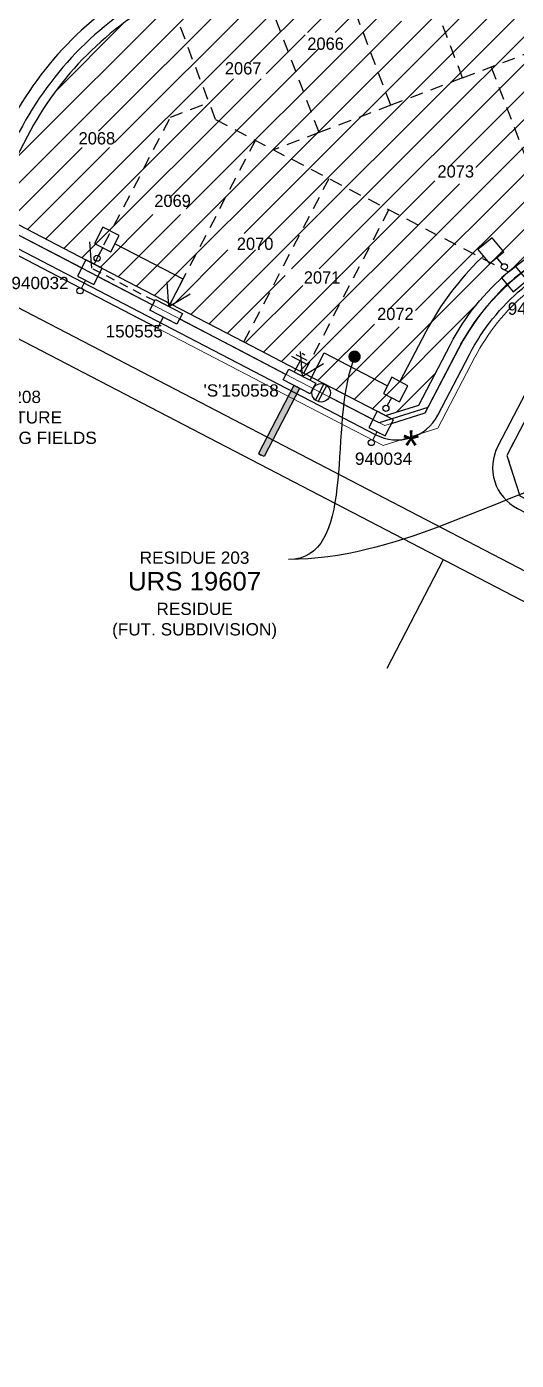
# Model space of a CAD drawing. Header units: metres. Extents: x 303798 to 304438, y 6274082 to 6274908.
# Drawn here: x 303997.7 to 304077.4, y 6274090 to 6274307.2 of the extents above; entities that cross this region are included whole.
import ezdxf
from ezdxf import colors
from ezdxf.entities.mleader import LeaderData, LeaderLine
from ezdxf.enums import TextEntityAlignment as Align
from ezdxf.math import Vec2, Vec3

# ---------------------------------------------------------------- set-up
doc = ezdxf.new("R2010")
doc.units = ezdxf.units.M
doc.header["$LTSCALE"] = 0.7
for name, pattern in [('Cable Exist OH', [1, 1, 0]), ('Dash', [5, 3, -2]), ('IE Trench LV', [6.5, 5, -1.5])]:
    doc.linetypes.add(name, pattern=pattern)
doc.layers.get('0').update_dxf_attribs({"color": 6})
for name, color, linetype in [('_User Miscellaneous1', 3, 'Continuous'), ('_User Miscellaneous11', 7, 'Continuous'), ('_User Miscellaneous4', 7, 'Continuous'), ('_User Miscellaneous7', 150, 'Continuous'), ('_User Miscellaneous8', 7, 'Continuous'), ('Cadastre Developer_SP_NEW', 4, 'Continuous'), ('Cadastre Roads_SP_NEW', 8, 'Continuous'), ('Duct_SP_NEW', 2, 'Continuous'), ('Equip_LV_NEW', 5, 'Continuous'), ('Mains_HV_NEW_V17', 2, 'Continuous'), ('Mains_LV_NEW_R6', 2, 'Continuous'), ('Mains_LV_NEW_T84', 2, 'Continuous'), ('Services_SP_NEW_UG', 2, 'Continuous'), ('SupportsUG_SP_LV_NEW', 2, 'Continuous'), ('SupportsUG_SP_LV_SL_NEW', 2, 'Continuous'), ('Trench_SP_NEW', 2, 'Continuous')]:
    doc.layers.add(name, color=color, linetype=linetype)
doc.layers.add('_User Miscellaneous5', color=7, linetype='Continuous', lineweight=35)
doc.layers.add('_User Notes', color=7, linetype='Continuous', plot=False)
doc.styles.add('ARIAL', font='arial.ttf', dxfattribs={"height": 2})
doc.styles.add('ARIAL 3.0', font='arial.ttf', dxfattribs={"height": 3})
doc.styles.add('Dot', font='dotfont.shx', dxfattribs={"height": 2})
doc.styles.add('POLE_LABEL', font='arial.ttf')
doc.styles.add('SL_LABEL', font='arial.ttf')
doc.styles.get("Standard").update_dxf_attribs({"font": 'arial.ttf'})
doc.styles.add('style1', font='iso3098b.shx')
doc.linetypes.add('Cable New UG', pattern='A,8,-1,["x",style1,S=3.5,R=0,X=0.35,Y=-1],-3.5', length=12.5)
doc.linetypes.add('Cable Z', pattern='A,8,-1,["Z",Standard,S=2.5,R=0,X=0.35,Y=-1.25],-3.5', length=12.5)
doc.linetypes.add('IE Trench HV', pattern='A,8,-2,["/",style1,S=2.5,R=0,X=0.1,Y=-1],-4.5', length=14.5)

# ---------------------------------------------------------------- blocks, each defined once
blk = doc.blocks.new('*U147')
at = {"layer": 'Services_SP_NEW_UG', "color": 2, "flags": 128}
blk.add_lwpolyline([(-14.01, -0.75), (-16.26, 2.93)], dxfattribs=at)
at = {"layer": 'Services_SP_NEW_UG', "color": 2, "linetype": 'Dash', "ltscale": 0.7, "flags": 128}
blk.add_lwpolyline([(-2.47, -0.75), (-14.01, -0.75)], dxfattribs=at)
blk = doc.blocks.new('*U49')
at = {"lineweight": -3}
blk.add_lwpolyline([(-2.48, 2.49), (2.47, 2.49), (2.47, 0.51), (-2.48, 0.51)], close=True, dxfattribs=at)
for tag, flags, p in [('STREET_CODE', 9, (1.5, 3.5)), ('OWNED_BY', 9, (1.5, 3.3)), ('OPERATED_BY', 9, (1.5, 3.1)), ('STATE', 9, (1.5, 2.7)), ('SUPPORT_TYPE', 9, (1.5, 2.5)), ('MAINTAINED_BY', 9, (1.5, 2.9)), ('USAGE', 9, (1.5, 2.3)), ('LEGEND', 9, (1.5, 2.1)), ('SUBURB', 9, (1.5, 1.7)), ('STREETNAME', 9, (1.5, 1.5)), ('Z', 1, (1.5, 0.9)), ('PARENT', 9, (1.5, 1.9)), ('LOCATION', 9, (1.5, 1.3)), ('NOTES', 9, (1.5, 1.1))]:
    blk.add_attdef(tag, text='', height=0.2, dxfattribs=dict(flags=flags)).set_placement(p, align=Align.MIDDLE_LEFT)
at = {"layer": '_User Miscellaneous4', "style": 'ARIAL', "flags": 8}
blk.add_attdef('ASSET_NUM', text='', height=2, dxfattribs=at).set_placement((2, 5.5), align=Align.MIDDLE_LEFT)
blk = doc.blocks.new('A$C1B2C29DD')
at = {"layer": 'Services_SP_NEW_UG', "color": 2, "flags": 128}
for points in [[(0, 0), (-2.1, 3.44)], [(0, 0), (2.1, 3.44)]]:
    blk.add_lwpolyline(points, dxfattribs=at)
blk = doc.blocks.new('*U184')
at = {"layer": '_User Miscellaneous7', "lineweight": -3}
blk.add_lwpolyline([(0.47, -3.03), (0.47, -1.58)], dxfattribs=at)
blk.add_lwpolyline([(-1.02, -6), (1.95, -6), (1.95, -3.03), (-1.02, -3.03)], close=True, dxfattribs=at)
blk.add_circle((0.47, -1.08), 0.5, dxfattribs=at)
at = {"layer": '_User Miscellaneous8', "color": 2, "lineweight": -3}
blk.add_lwpolyline([(-1.49, 0), (1.49, 0), (1.49, 2.97), (-1.49, 2.97)], close=True, dxfattribs=at)
at = {"style": 'POLE_LABEL', "flags": 9}
blk.add_attdef('STRUCTURE_PLANT_NUMBER', text='', height=0.2, dxfattribs=at).set_placement((1.64, 1.73), align=Align.MIDDLE_LEFT)
for tag, flags, p in [('STREET_CODE', 9, (1.64, 1.49)), ('OWNED_BY', 9, (1.64, 1.09)), ('OPERATED_BY', 9, (1.64, 0.89)), ('STATE', 9, (1.64, 0.49)), ('COLUMN_TYPE', 9, (1.64, 1.29)), ('MAINTAINED_BY', 9, (1.64, 0.69)), ('USAGE', 9, (1.64, 0.29)), ('LEGEND', 9, (1.64, 0.09)), ('SUBURB', 9, (1.64, -0.31)), ('STREETNAME', 9, (1.64, -0.51)), ('Z', 1, (1.64, -1.31)), ('PARENT', 9, (1.64, -0.11)), ('LOCATION', 9, (1.64, -0.71)), ('NOTES', 9, (1.64, -0.91)), ('LABEL_ALIGNMENT', 9, (1.64, -1.11))]:
    blk.add_attdef(tag, text='', height=0.2, dxfattribs=dict(flags=flags)).set_placement(p, align=Align.MIDDLE_LEFT)
at = {"layer": '_User Miscellaneous5', "style": 'ARIAL', "flags": 8}
blk.add_attdef('ASSET_NUM', text='', height=2, dxfattribs=at).set_placement((2, 3.49), align=Align.MIDDLE_LEFT)
blk = doc.blocks.new('*U51')
at = {"layer": '_User Miscellaneous8', "color": 2}
blk.add_line((0, 0), (0, 1.45), dxfattribs=at)
blk.add_circle((0, 1.95), 0.5, dxfattribs=at)
for tag, p, flags in [('Z', (0, 0), 1), ('OPERATED_BY', (0, -9.61), 9)]:
    blk.add_attdef(tag, p, '', height=0.2, dxfattribs=dict(flags=flags))
at = {"style": 'SL_LABEL', "flags": 9}
blk.add_attdef('STREET_CODE', text='', height=0.2, dxfattribs=at).set_placement((0, -0.2), align=Align.MIDDLE_LEFT)
at = {"flags": 9}
for tag, p in [('CONSTRUCTED_VOLTAGE', (0, -0.4)), ('CONTROL_TYPE', (0, -0.6)), ('OPERATING_VOLTAGE', (0, -1.4)), ('ORIENTATION', (0, -1.6)), ('OWNED_BY', (0, -1.8)), ('STATE', (0, -2)), ('LANTERN_PURPOSE', (0, -0.8)), ('LANTERN_TYPE', (0, -1)), ('NO_PHASES', (0, -1.2)), ('USAGE', (0, -2.2)), ('CEXIST', (0, -2.4)), ('CNEW', (0, -2.6)), ('CNUMBER', (0, -2.8)), ('CREMOVE', (0, -3)), ('CREPLACE', (0, -3.2)), ('LKINGHEIGHT', (0, -3.4)), ('LBRACKET', (0, -3.6)), ('LBRACKETVOCAB', (0, -3.8)), ('LCATEGORY', (0, -4)), ('LCHARGE1', (0, -4.2)), ('LCHARGE1PERCENT', (0, -4.4)), ('LCHARGE2', (0, -4.6)), ('LCHARGE2PERCENT', (0, -4.8)), ('LCHARGE3', (0, -5)), ('LCHARGE3PERCENT', (0, -5.2)), ('LEXIST', (0, -5.4)), ('LLAMP', (0, -5.6)), ('LLAMPVOCAB', (0, -5.8)), ('LMAST', (0, -6)), ('LMASTVOCAB', (0, -6.2)), ('LNEW', (0, -6.4)), ('LANTNUMBER', (0, -6.6)), ('SUBURB', (0, -8.6)), ('LOUTREACH', (0, -7)), ('LOUTREACHVOCAB', (0, -7.2)), ('LRATECODE', (0, -7.4)), ('LREMOVE', (0, -7.6)), ('LREPLACE', (0, -7.8)), ('LTYPE', (0, -8)), ('LTYPEVOCAB', (0, -8.2)), ('LEGEND', (0, -8.4)), ('STREETNAME', (0, -8.8)), ('LOCATION', (0, -9)), ('NOTES', (0, -9.2)), ('MAINTAINED_BY', (0, -9.86))]:
    blk.add_attdef(tag, text='', height=0.2, dxfattribs=at).set_placement(p, align=Align.MIDDLE_LEFT)
at = {"layer": '_User Notes', "style": 'SL_LABEL', "flags": 8}
blk.add_attdef('ASSET_NUM', text='', height=2.5, dxfattribs=at).set_placement((2, 2), align=Align.MIDDLE_LEFT)
at = {"layer": '_User Notes', "flags": 8}
blk.add_attdef('LNUMBER', text='', height=2.5, dxfattribs=at).set_placement((1.2, -2.8), align=Align.MIDDLE_LEFT)
blk = doc.blocks.new('*U50')
at = {"layer": '_User Miscellaneous7', "lineweight": -3}
blk.add_lwpolyline([(0, -3.03), (0, -1.58)], dxfattribs=at)
blk.add_lwpolyline([(-1.49, -6), (1.49, -6), (1.49, -3.03), (-1.49, -3.03)], close=True, dxfattribs=at)
blk.add_circle((0, -1.08), 0.5, dxfattribs=at)
at = {"layer": '_User Miscellaneous8', "color": 2, "lineweight": -3}
blk.add_lwpolyline([(-1.49, 0), (1.49, 0), (1.49, 2.97), (-1.49, 2.97)], close=True, dxfattribs=at)
at = {"style": 'POLE_LABEL', "flags": 9}
blk.add_attdef('STRUCTURE_PLANT_NUMBER', text='', height=0.2, dxfattribs=at).set_placement((1.64, 1.73), align=Align.MIDDLE_LEFT)
for tag, flags, p in [('STREET_CODE', 9, (1.64, 1.49)), ('OWNED_BY', 9, (1.64, 1.09)), ('OPERATED_BY', 9, (1.64, 0.89)), ('STATE', 9, (1.64, 0.49)), ('COLUMN_TYPE', 9, (1.64, 1.29)), ('MAINTAINED_BY', 9, (1.64, 0.69)), ('USAGE', 9, (1.64, 0.29)), ('LEGEND', 9, (1.64, 0.09)), ('SUBURB', 9, (1.64, -0.31)), ('STREETNAME', 9, (1.64, -0.51)), ('Z', 1, (1.64, -1.31)), ('PARENT', 9, (1.64, -0.11)), ('LOCATION', 9, (1.64, -0.71)), ('NOTES', 9, (1.64, -0.91)), ('LABEL_ALIGNMENT', 9, (1.64, -1.11))]:
    blk.add_attdef(tag, text='', height=0.2, dxfattribs=dict(flags=flags)).set_placement(p, align=Align.MIDDLE_LEFT)
at = {"layer": '_User Miscellaneous5', "style": 'ARIAL', "flags": 8}
blk.add_attdef('ASSET_NUM', text='', height=2, dxfattribs=at).set_placement((2, 3.49), align=Align.MIDDLE_LEFT)
blk = doc.blocks.new('_Dot')
at = {"color": 0, "linetype": 'ByBlock', "lineweight": -2}
blk.add_line((-0.5, 0), (-1, 0), dxfattribs=at)
at = {"color": 0, "linetype": 'ByBlock', "const_width": 0.5}
blk.add_lwpolyline([(-0.25, 0, 1), (0.25, 0, 1)], format="xyb", close=True, dxfattribs=at)
blk = doc.blocks.new('*U100')
blk.add_wipeout([(-1.06, -0.44), (-1.18, -0.58), (-1.29, -0.74), (-1.37, -0.91), (-1.43, -1.08), (-1.48, -1.27), (-1.49, -1.45), (-1.49, -1.64), (-1.46, -1.83), (-1.41, -2.01), (-1.33, -2.18), (-1.24, -2.34), (-1.12, -2.49), (-0.99, -2.62), (-0.84, -2.74), (-0.68, -2.83), (-0.51, -2.91), (-0.33, -2.96), (-0.14, -2.99), (0.05, -2.99), (0.23, -2.98), (0.42, -2.93), (0.59, -2.87), (0.76, -2.79), (0.92, -2.68), (1.06, -2.56), (1.18, -2.42), (1.29, -2.26), (1.37, -2.09), (1.43, -1.92), (1.48, -1.73), (1.49, -1.55), (1.49, -1.36), (1.46, -1.17), (1.41, -0.99), (1.33, -0.82), (1.24, -0.66), (1.12, -0.51), (0.99, -0.38), (0.84, -0.26), (0.68, -0.17), (0.51, -0.09), (0.33, -0.04), (0.14, -0.01), (-0.05, -0.01), (-0.23, -0.02), (-0.42, -0.07), (-0.59, -0.13), (-0.76, -0.21), (-0.92, -0.32)])
for p, q in [((-1.48, -1.25), (1.48, -1.25)), ((-1.48, -1.75), (1.48, -1.75))]:
    blk.add_line(p, q)
blk.add_circle((0, -1.5), 1.5)
for tag, flags, p in [('ACTUAL_STATUS', 9, (1.5, 0)), ('CONSTRUCTED_VOLTAGE', 9, (1.5, -0.2)), ('OPERATING_VOLTAGE', 9, (1.5, -0.6)), ('ORIENTATION', 9, (1.5, -0.8)), ('STATE', 9, (1.5, -1)), ('SWITCH_TYPE', 9, (1.5, -1.2)), ('OWNED_BY', 9, (1.5, -1.8)), ('OPERATED_BY', 9, (1.5, -2)), ('NO_PHASES', 9, (1.5, -0.4)), ('USAGE', 9, (1.5, -1.4)), ('NOTES', 9, (1.5, -1.6)), ('MAINTAINED_BY', 9, (1.5, -2.2)), ('TYPE', 9, (1.5, -2.6)), ('Z', 1, (1.5, -2.8)), ('NUMBER_OF_PHASES', 9, (1.5, -2.4))]:
    blk.add_attdef(tag, text='', height=0.2, dxfattribs=dict(flags=flags)).set_placement(p, align=Align.MIDDLE_LEFT)
blk = doc.blocks.new('Earth')
for p, q in [((0, -2.04), (0, 0)), ((-1.5, -2.04), (1.5, -2.04)), ((-1, -2.64), (1, -2.64)), ((-0.25, -3.24), (0.25, -3.24))]:
    blk.add_line(p, q)

msp = doc.modelspace()

# ---------------------------------------------------------------- hatches: boundary and pattern name
at = {"layer": '_User Miscellaneous11'}
h = msp.add_hatch(dxfattribs=at)
h.set_pattern_fill('ANSI31', color=3)
h.set_pattern_definition([(45, (-0.0158, -0.2443), (-2.2450640303, 2.2450640303), [])])
edge = h.paths.add_edge_path()
edge.add_line((304102.63, 6274368.47), (304084.86, 6274415.2))
edge.add_line((304084.86, 6274415.2), (304078.41, 6274418.1))
edge.add_line((304078.41, 6274418.1), (303998.81, 6274387.83))
edge.add_arc((304045.72, 6274264.45), 132, 110.8167, 152.5)
edge.add_line((303928.63, 6274325.4), (303924.71, 6274317.87))
edge.add_line((303924.71, 6274317.87), (303926.84, 6274311.13))
edge.add_line((303926.84, 6274311.13), (303971.19, 6274288.04))
edge.add_line((303971.19, 6274288.04), (303977.93, 6274290.17))
edge.add_line((303977.93, 6274290.17), (303981.85, 6274297.7))
edge.add_arc((304045.72, 6274264.45), 72, 110.8167, 152.5, ccw=False)
edge.add_line((304020.13, 6274331.75), (304099.74, 6274362.02))
edge.add_line((304099.74, 6274362.02), (304102.63, 6274368.47))
h.paths.add_polyline_path([(304073.68, 6274369.05), (304080.34, 6274369.05), (304080.34, 6274371.75), (304073.68, 6274371.75)], flags=24)
h.paths.add_polyline_path([(304087.24, 6274374.21), (304093.94, 6274374.21), (304093.94, 6274376.91), (304087.24, 6274376.91)], flags=24)
h.paths.add_polyline_path([(304063.58, 6274395.63), (304070.28, 6274395.63), (304070.28, 6274398.33), (304063.58, 6274398.33)], flags=24)
h.paths.add_polyline_path([(304077.14, 6274400.79), (304083.81, 6274400.79), (304083.81, 6274403.46), (304077.14, 6274403.46)], flags=24)
h.paths.add_polyline_path([(304037.33, 6274355.23), (304044.01, 6274355.23), (304044.01, 6274357.93), (304037.33, 6274357.93)], flags=24)
h.paths.add_polyline_path([(304050.31, 6274360.17), (304056.99, 6274360.17), (304056.99, 6274362.87), (304050.31, 6274362.87)], flags=24)
h.paths.add_polyline_path([(304062, 6274364.61), (304068.7, 6274364.61), (304068.7, 6274367.31), (304062, 6274367.31)], flags=24)
h.paths.add_polyline_path([(304040.22, 6274386.75), (304046.91, 6274386.75), (304046.91, 6274389.42), (304040.22, 6274389.42)], flags=24)
h.paths.add_polyline_path([(304051.9, 6274391.19), (304058.55, 6274391.19), (304058.55, 6274393.86), (304051.9, 6274393.86)], flags=24)
h.paths.add_polyline_path([(304013.2, 6274376.47), (304019.26, 6274376.47), (304019.26, 6274379.17), (304013.2, 6274379.17)], flags=24)
h.paths.add_polyline_path([(304027.23, 6274381.81), (304033.88, 6274381.81), (304033.88, 6274384.48), (304027.23, 6274384.48)], flags=24)
h.paths.add_polyline_path([(304010.39, 6274343.77), (304017.01, 6274343.77), (304017.01, 6274346.47), (304010.39, 6274346.47)], flags=24)
h.paths.add_polyline_path([(304023.3, 6274349.9), (304030, 6274349.9), (304030, 6274352.6), (304023.3, 6274352.6)], flags=24)
h.paths.add_polyline_path([(304000.4, 6274371.08), (304007.05, 6274371.08), (304007.05, 6274373.75), (304000.4, 6274373.75)], flags=24)
h.paths.add_polyline_path([(303987.61, 6274365.46), (303994.18, 6274365.46), (303994.18, 6274368.13), (303987.61, 6274368.13)], flags=24)
h.paths.add_polyline_path([(303995.79, 6274337.12), (304002.49, 6274337.12), (304002.49, 6274339.82), (303995.79, 6274339.82)], flags=24)
h.paths.add_polyline_path([(303975.7, 6274358.29), (303982.36, 6274358.29), (303982.36, 6274360.99), (303975.7, 6274360.99)], flags=24)
h.paths.add_polyline_path([(303963.12, 6274348.71), (303969.76, 6274348.71), (303969.76, 6274351.41), (303963.12, 6274351.41)], flags=24)
h.paths.add_polyline_path([(303982.36, 6274327.18), (303988.46, 6274327.18), (303988.46, 6274329.88), (303982.36, 6274329.88)], flags=24)
h.paths.add_polyline_path([(303951.55, 6274338.66), (303958.18, 6274338.66), (303958.18, 6274341.33), (303951.55, 6274341.33)], flags=24)
h.paths.add_polyline_path([(303971.51, 6274314.3), (303978.21, 6274314.3), (303978.21, 6274317), (303971.51, 6274317)], flags=24)
h.paths.add_polyline_path([(303943.06, 6274326.66), (303949.72, 6274326.66), (303949.72, 6274329.36), (303943.06, 6274329.36)], flags=24)
h.paths.add_polyline_path([(303936.12, 6274312.76), (303942.73, 6274312.76), (303942.73, 6274315.43), (303936.12, 6274315.43)], flags=24)
h.paths.add_polyline_path([(303962.37, 6274299.65), (303969.02, 6274299.65), (303969.02, 6274302.32), (303962.37, 6274302.32)], flags=24)
h = msp.add_hatch(dxfattribs=at)
h.set_pattern_fill('ANSI31', color=3)
h.paths.add_polyline_path([(304149.54, 6274344.02), (304156.24, 6274344.02), (304156.24, 6274346.72), (304149.54, 6274346.72)], flags=16)
h.paths.add_polyline_path([(304135.45, 6274338.56), (304141.55, 6274338.56), (304141.55, 6274341.26), (304135.45, 6274341.26)], flags=16)
h.paths.add_polyline_path([(304121.97, 6274333.36), (304128.67, 6274333.36), (304128.67, 6274336.06), (304121.97, 6274336.06)], flags=16)
h.paths.add_polyline_path([(304106.78, 6274328.03), (304113.4, 6274328.03), (304113.4, 6274330.73), (304106.78, 6274330.73)], flags=16)
h.paths.add_polyline_path([(304093.46, 6274322.7), (304100.16, 6274322.7), (304100.16, 6274325.4), (304093.46, 6274325.4)], flags=16)
h.paths.add_polyline_path([(304079.44, 6274317.37), (304086.12, 6274317.37), (304086.12, 6274320.07), (304079.44, 6274320.07)], flags=16)
h.paths.add_polyline_path([(304066.96, 6274312.13), (304073.64, 6274312.13), (304073.64, 6274314.83), (304066.96, 6274314.83)], flags=16)
h.paths.add_polyline_path([(304054.76, 6274308.11), (304061.46, 6274308.11), (304061.46, 6274310.81), (304054.76, 6274310.81)], flags=16)
h.paths.add_polyline_path([(304043.03, 6274303.59), (304049.69, 6274303.59), (304049.69, 6274306.29), (304043.03, 6274306.29)], flags=16)
h.paths.add_polyline_path([(304029.98, 6274298.74), (304036.68, 6274298.74), (304036.68, 6274301.44), (304029.98, 6274301.44)], flags=16)
h.paths.add_polyline_path([(304005.34, 6274287.53), (304012.03, 6274287.53), (304012.03, 6274290.2), (304005.34, 6274290.2)], flags=16)
h.paths.add_polyline_path([(304017.59, 6274276.63), (304023.69, 6274276.63), (304023.69, 6274279.33), (304017.59, 6274279.33)], flags=16)
h.paths.add_polyline_path([(304028.68, 6274270.86), (304035.37, 6274270.86), (304035.37, 6274273.53), (304028.68, 6274273.53)], flags=16)
h.paths.add_polyline_path([(304039.77, 6274265.09), (304046.38, 6274265.09), (304046.38, 6274267.76), (304039.77, 6274267.76)], flags=16)
h.paths.add_polyline_path([(304054.3, 6274258.34), (304061, 6274258.34), (304061, 6274261.04), (304054.3, 6274261.04)], flags=16)
h.paths.add_polyline_path([(304064.14, 6274281.6), (304070.82, 6274281.6), (304070.82, 6274284.3), (304064.14, 6274284.3)], flags=16)
h.paths.add_polyline_path([(304082.49, 6274288.14), (304089.16, 6274288.14), (304089.16, 6274290.81), (304082.49, 6274290.81)], flags=16)
h.paths.add_polyline_path([(304095.66, 6274292.9), (304102.36, 6274292.9), (304102.36, 6274295.6), (304095.66, 6274295.6)], flags=16)
h.paths.add_polyline_path([(304106.65, 6274296.55), (304113.3, 6274296.55), (304113.3, 6274299.22), (304106.65, 6274299.22)], flags=16)
h.paths.add_polyline_path([(304117.06, 6274301.06), (304123.75, 6274301.06), (304123.75, 6274303.73), (304117.06, 6274303.73)], flags=16)
h.paths.add_polyline_path([(304129.99, 6274306.6), (304136.69, 6274306.6), (304136.69, 6274309.3), (304129.99, 6274309.3)], flags=16)
h.paths.add_polyline_path([(304145.58, 6274312.44), (304151.68, 6274312.44), (304151.68, 6274315.14), (304145.58, 6274315.14)], flags=16)
h.paths.add_polyline_path([(304159.6, 6274317.77), (304166.3, 6274317.77), (304166.3, 6274320.47), (304159.6, 6274320.47)], flags=16)
h.paths.add_polyline_path([(304173.62, 6274323.11), (304180.24, 6274323.11), (304180.24, 6274325.81), (304173.62, 6274325.81)], flags=16)
h.paths.add_polyline_path([(304187.64, 6274328.44), (304194.34, 6274328.44), (304194.34, 6274331.14), (304187.64, 6274331.14)], flags=16)
h.paths.add_polyline_path([(304201.66, 6274333.77), (304208.34, 6274333.77), (304208.34, 6274336.47), (304201.66, 6274336.47)], flags=16)
h.paths.add_polyline_path([(304222.17, 6274346.58), (304228.85, 6274346.58), (304228.85, 6274349.28), (304222.17, 6274349.28)], flags=16)
h.paths.add_polyline_path([(304231.19, 6274332.34), (304237.89, 6274332.34), (304237.89, 6274335.04), (304231.19, 6274335.04)], flags=16)
h.paths.add_polyline_path([(304236.52, 6274318.32), (304243.18, 6274318.32), (304243.18, 6274321.02), (304236.52, 6274321.02)], flags=16)
h.paths.add_polyline_path([(304241.85, 6274304.3), (304248.55, 6274304.3), (304248.55, 6274307), (304241.85, 6274307)], flags=16)
h.paths.add_polyline_path([(304248.07, 6274287.31), (304254.76, 6274287.31), (304254.76, 6274289.98), (304248.07, 6274289.98)], flags=16)
h.paths.add_polyline_path([(304237.5, 6274272.86), (304243.6, 6274272.86), (304243.6, 6274275.56), (304237.5, 6274275.56)], flags=16)
h.paths.add_polyline_path([(304230.39, 6274259.39), (304237.08, 6274259.39), (304237.08, 6274262.06), (304230.39, 6274262.06)], flags=16)
h.paths.add_polyline_path([(304223.66, 6274246.46), (304230.27, 6274246.46), (304230.27, 6274249.13), (304223.66, 6274249.13)], flags=16)
h.paths.add_polyline_path([(304216.72, 6274233.15), (304223.42, 6274233.15), (304223.42, 6274235.85), (304216.72, 6274235.85)], flags=16)
h.paths.add_polyline_path([(304209.79, 6274219.85), (304216.47, 6274219.85), (304216.47, 6274222.55), (304209.79, 6274222.55)], flags=16)
h.paths.add_polyline_path([(304202.87, 6274206.55), (304209.54, 6274206.55), (304209.54, 6274209.22), (304202.87, 6274209.22)], flags=16)
h.paths.add_polyline_path([(304195.93, 6274193.24), (304202.63, 6274193.24), (304202.63, 6274195.94), (304195.93, 6274195.94)], flags=16)
h.paths.add_polyline_path([(304189.01, 6274179.94), (304195.66, 6274179.94), (304195.66, 6274182.61), (304189.01, 6274182.61)], flags=16)
h.paths.add_polyline_path([(304173.54, 6274161.63), (304180.23, 6274161.63), (304180.23, 6274164.3), (304173.54, 6274164.3)], flags=16)
h.paths.add_polyline_path([(304186.48, 6274154.89), (304192.56, 6274154.89), (304192.56, 6274157.59), (304186.48, 6274157.59)], flags=16)
h.paths.add_polyline_path([(304197.6, 6274149.47), (304204.25, 6274149.47), (304204.25, 6274152.14), (304197.6, 6274152.14)], flags=16)
h.paths.add_polyline_path([(304211.19, 6274143.36), (304217.76, 6274143.36), (304217.76, 6274146.03), (304211.19, 6274146.03)], flags=16)
edge = h.paths.add_edge_path()
edge.add_line((304251.95, 6274400.63), (304153.8, 6274363.32))
edge.add_line((304153.8, 6274363.32), (304026.52, 6274314.93))
edge.add_arc((304045.72, 6274264.45), 54, 110.8167, 152.5)
edge.add_line((303997.82, 6274289.38), (303993.9, 6274281.86))
edge.add_line((303993.9, 6274281.86), (303996.02, 6274275.11))
edge.add_line((303996.02, 6274275.11), (304056.14, 6274243.87))
edge.add_line((304056.14, 6274243.87), (304061.53, 6274245.57))
edge.add_line((304061.53, 6274245.57), (304066.65, 6274255.43))
edge.add_arc((304101.25, 6274237.42), 39, 110.8167, 152.5, ccw=False)
edge.add_line((304087.39, 6274273.87), (304221.86, 6274325))
edge.add_line((304221.86, 6274325), (304234.05, 6274292.95))
edge.add_line((304234.05, 6274292.95), (304164.23, 6274158.91))
edge.add_line((304164.23, 6274158.91), (304165.69, 6274153.12))
edge.add_line((304165.69, 6274153.12), (304210.7, 6274129.06))
edge.add_line((304210.7, 6274129.06), (304217.45, 6274131.19))
edge.add_line((304217.45, 6274131.19), (304228.99, 6274153.36))
edge.add_line((304228.99, 6274153.36), (304202.39, 6274167.22))
edge.add_line((304202.39, 6274167.22), (304266.87, 6274291.03))
edge.add_line((304266.87, 6274291.03), (304239.24, 6274363.7))
edge.add_line((304239.24, 6274363.7), (304267.28, 6274374.37))
edge.add_line((304267.28, 6274374.37), (304258.4, 6274397.73))
edge.add_line((304258.4, 6274397.73), (304251.95, 6274400.63))
h.paths.add_polyline_path([(304164.6, 6274349.36), (304170.7, 6274349.36), (304170.7, 6274352.06), (304164.6, 6274352.06)], flags=16)
h.paths.add_polyline_path([(304178.98, 6274354.24), (304184.48, 6274354.24), (304184.48, 6274356.94), (304178.98, 6274356.94)], flags=16)
h.paths.add_polyline_path([(304204.72, 6274364.07), (304210.74, 6274364.07), (304210.74, 6274366.77), (304204.72, 6274366.77)], flags=16)
h.paths.add_polyline_path([(304214.65, 6274367.84), (304220.75, 6274367.84), (304220.75, 6274370.54), (304214.65, 6274370.54)], flags=16)
h.paths.add_polyline_path([(304193.17, 6274359.76), (304199.27, 6274359.76), (304199.27, 6274362.46), (304193.17, 6274362.46)], flags=16)
h.paths.add_polyline_path([(304250.83, 6274381.62), (304256.93, 6274381.62), (304256.93, 6274384.32), (304250.83, 6274384.32)], flags=16)
h.paths.add_polyline_path([(304237.42, 6274376.17), (304243.5, 6274376.17), (304243.5, 6274378.87), (304237.42, 6274378.87)], flags=16)
h.paths.add_polyline_path([(304226.1, 6274371.75), (304232.18, 6274371.75), (304232.18, 6274374.45), (304226.1, 6274374.45)], flags=16)
h.paths.add_polyline_path([(304111.71, 6274318.46), (304139.56, 6274318.46), (304139.56, 6274329.31), (304111.71, 6274329.31)], flags=24)
h = msp.add_hatch(color=256, dxfattribs=at)
h.dxf.hatch_style = 1
h.paths.add_polyline_path([(304042.12, 6274248.31), (304041.2, 6274248.79), (304035.42, 6274237.69), (304036.35, 6274237.21)])

# ---------------------------------------------------------------- linework, layer by layer
at = {"layer": 'Cadastre Developer_SP_NEW', "color": 8, "linetype": 'Dash'}
for p, q in [((304068.67, 6274298.88), (304058.01, 6274326.92)), ((304056.99, 6274294.44), (304046.32, 6274322.48)), ((304045.31, 6274289.99), (304034.64, 6274318.03)), ((304028.46, 6274292.08), (304020.75, 6274312.35)), ((304084.07, 6274272.46), (304073.35, 6274300.66)), ((304021.13, 6274292.51), (304027.4, 6274294.89)), ((304008.68, 6274268.56), (304021.13, 6274292.51)), ((304028.46, 6274292.08), (304076.14, 6274267.28)), ((304021.1, 6274262.1), (304034.94, 6274288.71)), ((304033.07, 6274255.87), (304046.92, 6274282.48)), ((304042.83, 6274250.79), (304056.68, 6274277.4))]:
    msp.add_line(p, q, dxfattribs=at)
at = {"layer": 'Cadastre Developer_SP_NEW'}
msp.add_lwpolyline([(304250.14, 6274090.02), (304250.14, 6274090.02), (304164.8, 6274134.45, -0.130913), (304133.45, 6274163.1), (304120.62, 6274183.12, 0.130987), (304098.75, 6274203.1), (303813.66, 6274351.43), (303833.99, 6274382.55, -0.158481), (303938.41, 6274466.63), (304215.63, 6274572.09), (304291.87, 6274601.1, 0.03126), (304302.07, 6274605.74, 0.003846), (304303.29, 6274606.39, 0.213777), (304318.06, 6274626.03, -0.318953), (304336.75, 6274642.74, 0.209376), (304361.09, 6274656.83, 0.147736), (304370.73, 6274684.09), (304375.5, 6274786.66)], format="xyb", dxfattribs=at)
at = {"layer": 'Cadastre Developer_SP_NEW', "color": 8, "linetype": 'Continuous'}
for points in [[(304179.98, 6274373.33), (304150.72, 6274362.2), (304139.04, 6274357.75), (304123.43, 6274351.81), (304109.41, 6274346.48), (304097.73, 6274342.04), (304083.71, 6274336.7), (304072.03, 6274332.26), (304058.01, 6274326.92), (304046.32, 6274322.48), (304034.64, 6274318.03), (304026.54, 6274314.95, 0.029396), (304020.75, 6274312.35, 0.153683), (303997.84, 6274289.41), (303993.46, 6274280.99)], [(303995.16, 6274275.59), (304008.68, 6274268.56), (304021.1, 6274262.1), (304033.07, 6274255.87), (304042.83, 6274250.79), (304056.14, 6274243.87), (304061.53, 6274245.57), (304066.68, 6274255.46, -0.097956), (304076.14, 6274267.28, -0.084439), (304087.41, 6274273.91), (304098.03, 6274277.96), (304109.72, 6274282.4), (304123.74, 6274287.73), (304137.76, 6274293.07), (304151.78, 6274298.4), (304163.46, 6274302.85), (304177.48, 6274308.18)]]:
    msp.add_lwpolyline(points, format="xyb", dxfattribs=at)
at = {"layer": 'Cadastre Developer_SP_NEW', "color": 8, "linetype": 'Dash', "flags": 128}
for points in [[(304068.67, 6274298.88), (304082.69, 6274304.22)], [(304068.67, 6274298.88), (304056.99, 6274294.44)], [(304056.99, 6274294.44), (304045.31, 6274289.99)], [(304045.31, 6274289.99), (304037.9, 6274287.18)]]:
    msp.add_lwpolyline(points, dxfattribs=at)
at = {"layer": 'Cadastre Developer_SP_NEW'}
msp.add_lwpolyline([(304065.52, 6274220.39), (304056.31, 6274202.69)], dxfattribs=at)
at = {"layer": 'Cadastre Roads_SP_NEW'}
for points in [[(304088.42, 6274415.73), (304106.26, 6274368.82, -0.414214), (304101.92, 6274359.14), (304021.38, 6274328.51, 0.172966), (303986.37, 6274298.65), (303980.58, 6274287.65, -0.412759), (303970.48, 6274284.49), (303924.35, 6274308.49, -0.414213), (303921.16, 6274318.61), (303925.54, 6274327.02, -0.166444), (303989.09, 6274387.57, -0.016947), (303997.56, 6274391.13), (304076.23, 6274421.05), (304076.68, 6274421.21, -0.393627), (304088.41, 6274415.73)], [(304255.78, 6274404.67, 0.141569), (304251.64, 6274404.33), (304239.02, 6274399.53), (304227.33, 6274395.09), (304213.31, 6274389.75), (304203.97, 6274386.2), (304194.62, 6274382.64), (304180.6, 6274377.31), (304025.29, 6274318.22, 0.029396), (304019.13, 6274315.46, 0.153683), (303994.73, 6274291.02), (303990.35, 6274282.6, 0.414214), (303993.54, 6274272.49), (304054.52, 6274240.76, 0.414214), (304064.64, 6274243.95), (304069.78, 6274253.85, -0.097956), (304078.39, 6274264.6, -0.060994), (304085.62, 6274269.32, -0.023282), (304088.65, 6274270.64)], [(304123.97, 6274186.22, 0.127685), (304100.83, 6274207.09), (303840.95, 6274342.3), (303836.51, 6274344.61, 0.298216), (303828.34, 6274343.79, 0.298216)]]:
    msp.add_lwpolyline(points, format="xyb", dxfattribs=at)
msp.add_lwpolyline([(304201.52, 6274301.81, 0.000126), (304201.52, 6274301.81), (304092.56, 6274260.36, 0.18391), (304079.54, 6274248.77), (304074.39, 6274238.88, 0.414214), (304077.59, 6274228.76), (304104.75, 6274214.63, -0.127685), (304131.06, 6274190.9, -0.003247), (304131.56, 6274190.14), (304142.56, 6274172.97, 0.576408), (304155.53, 6274173.56), (304160.89, 6274183.85), (304214.63, 6274287.08), (304216.75, 6274291.16, 0.1854), (304217.32, 6274296.15), (304217.08, 6274296.88), (304215.97, 6274299.82, 0.406301), (304207.11, 6274303.94), (304206.93, 6274303.87)], format="xyb", close=True, dxfattribs=at)
at = {"layer": 'Duct_SP_NEW'}
for p, q in [((304041.2, 6274248.79), (304035.42, 6274237.69)), ((304041.2, 6274248.79), (304041.66, 6274248.55)), ((304042.12, 6274248.31), (304041.66, 6274248.55)), ((304042.12, 6274248.31), (304036.35, 6274237.21)), ((304035.42, 6274237.69), (304035.89, 6274237.45)), ((304036.35, 6274237.21), (304035.89, 6274237.45))]:
    msp.add_line(p, q, dxfattribs=at)
at = {"layer": 'Mains_LV_NEW_R6', "color": 2, "linetype": 'Cable Z', "flags": 128}
for points in [[(304020.86, 6274261.65), (304023.17, 6274266.09), (304012.07, 6274271.87)], [(304043.83, 6274249.65), (304046.14, 6274254.09), (304056.42, 6274248.74)]]:
    msp.add_lwpolyline(points, dxfattribs=at)
msp.add_lwpolyline([(304072.08, 6274269.85, 0.002804), (304071.68, 6274269.51, 0.077839), (304062.67, 6274257.53), (304058.45, 6274249.43)], format="xyb", dxfattribs=at)
at = {"layer": 'Mains_LV_NEW_T84', "linetype": 'Cable New UG', "flags": 128}
for points in [[(304043.45, 6274322.99), (304034.11, 6274319.44), (304026.01, 6274316.35, 0.029396), (304020.06, 6274313.68, 0.153683), (303996.51, 6274290.1), (303991.84, 6274281.13), (303993.92, 6274274.55), (304007.98, 6274267.23), (304018.21, 6274261.91)], [(304019.95, 6274259.89), (304019.02, 6274258.11), (304006.6, 6274264.57), (303991.43, 6274272.46), (303990.15, 6274276.51), (303978.94, 6274282.34), (303985.86, 6274295.64, -0.010377), (303987.2, 6274298.09, -0.052092), (303995.42, 6274309.47), (303993.92, 6274310.81)], [(304089.6, 6274273.11), (304087.92, 6274272.47, 0.087999), (304075.76, 6274265.11, 0.076841), (304067.98, 6274254.74), (304063.01, 6274245.18), (304055.08, 6274242.68), (304044.31, 6274248.28)], [(304100.86, 6274237.1), (304102.67, 6274232.44), (304092.51, 6274228.5), (304084.89, 6274248.16), (304094.67, 6274251.95), (304092.3, 6274258.07, 0.172172), (304081.29, 6274247.81), (304075.88, 6274237.4), (304077.96, 6274230.83), (304088.59, 6274225.23)]]:
    msp.add_lwpolyline(points, format="xyb", dxfattribs=at)
at = {"layer": 'Mains_LV_NEW_T84', "linetype": 'Cable New UG'}
msp.add_lwpolyline([(304039.92, 6274250.57), (304022.6, 6274259.63)], dxfattribs=at)
at = {"layer": 'Trench_SP_NEW', "linetype": 'IE Trench HV', "flags": 128}
for points in [[(304043.45, 6274322.99), (304034.11, 6274319.44), (304026.01, 6274316.35, 0.029396), (304020.06, 6274313.68, 0.153683), (303996.51, 6274290.1), (303991.84, 6274281.13), (303993.92, 6274274.55), (304006.67, 6274267.92)], [(304057.1, 6274242.6), (304062.57, 6274244.33), (304068.01, 6274254.77, -0.087875), (304075.98, 6274265.14, -0.087875)]]:
    msp.add_lwpolyline(points, format="xyb", dxfattribs=at)
at = {"layer": 'Trench_SP_NEW', "linetype": 'IE Trench LV', "flags": 128}
msp.add_lwpolyline([(304128.72, 6274271.98), (304104.66, 6274262.82), (304093.28, 6274258.49, 0.18391), (304081.32, 6274247.85), (304075.88, 6274237.4), (304077.96, 6274230.83), (304091.31, 6274223.82)], format="xyb", dxfattribs=at)
at = {"layer": 'Trench_SP_NEW', "linetype": 'IE Trench HV', "ltscale": 0.7, "flags": 128}
msp.add_lwpolyline([(304009.3, 6274266.55), (304018.21, 6274261.91)], dxfattribs=at)
at = {"layer": 'Trench_SP_NEW', "linetype": 'IE Trench HV', "flags": 128}
for points in [[(304022.6, 6274259.63), (304032.38, 6274254.54), (304039.94, 6274250.6)], [(304044.33, 6274248.32), (304054.09, 6274243.24)]]:
    msp.add_lwpolyline(points, dxfattribs=at)

# ---------------------------------------------------------------- block references
at = {"layer": 'Services_SP_NEW_UG', "rotation": 332.500000002294}
msp.add_blockref('*U147', (304021.08, 6274262.07), dxfattribs=at)
at = {"layer": 'SupportsUG_SP_LV_NEW', "rotation": 332.4999999976235}
for p in [(304020.86, 6274261.65), (304042.58, 6274250.3)]:
    msp.add_blockref('A$C1B2C29DD', p, dxfattribs=at)
at = {"layer": 'SupportsUG_SP_LV_NEW'}
ref = msp.add_blockref('*U49', (304021.1, 6274262.1), dxfattribs=dict(at, rotation=152.4999999976235))
ref.add_attrib('ASSET_NUM_001', '150555', (304010.55, 6274256.61), dxfattribs={"layer": '_User Miscellaneous4', "height": 2, "style": 'ARIAL'})
at = {"layer": 'SupportsUG_SP_LV_SL_NEW', "ltscale": 0.5}
ref = msp.add_blockref('*U50', (304008.68, 6274268.56), dxfattribs=dict(at, rotation=152.5000000097604))
ref.add_attrib('ASSET_NUM_001', '940032', (303995.22, 6274264.48), dxfattribs={"layer": '_User Miscellaneous5', "height": 2, "style": 'ARIAL'})
ref = msp.add_blockref('*U50', (304076.14, 6274267.28), dxfattribs=dict(at, rotation=219.620026443905))
ref.add_attrib('ASSET_NUM_001', '940068', (304076.01, 6274260.3), dxfattribs={"layer": '_User Miscellaneous5', "height": 2, "style": 'ARIAL'})
for p, rotation in [((304007.3, 6274265.93), 152.5000000097604), ((304054.71, 6274241.22), 152.499999999404)]:
    msp.add_blockref('*U51', p, dxfattribs=dict(at, rotation=rotation))
ref = msp.add_blockref('*U184', (304056.1, 6274243.89), dxfattribs=dict(at, rotation=152.499999999404))
ref.add_attrib('ASSET_NUM_001', '940034', (304051.14, 6274235.86), dxfattribs={"layer": '_User Miscellaneous5', "height": 2, "style": 'ARIAL'})

# ---------------------------------------------------------------- texts
at = {"layer": '_User Miscellaneous1', "color": 7}
for s, width, gutter_width, insert, char_height, attachment_point, style in [('\\pi13.024;{\\C256;208\\P\\pi9.7768;FUTURE\\P\\pi4.0981;PLAYING FIELDS}', 30.5045, 15, (303982.35, 6274247.93), 2, 1, 'ARIAL 3.0'), ('{\\C3;*}', 5, 4, (304060.28, 6274238.97), 5, 5, 'ARIAL')]:
    msp.add_mtext_dynamic_manual_height_columns(s, width=width, gutter_width=gutter_width, heights=[0], dxfattribs=dict(at, insert=insert, char_height=char_height, attachment_point=attachment_point, style=style))
at = {"layer": 'Cadastre Developer_SP_NEW', "color": 8, "style": 'Dot'}
for s, p in [('2066', (304043.39, 6274303.45)), ('2067', (304029.97, 6274299.44)), ('2068', (304006.16, 6274288.04)), ('2073', (304064.58, 6274282.65)), ('2069', (304018.48, 6274277.86)), ('2070', (304031.92, 6274270.87)), ('2071', (304042.82, 6274265.38)), ('2072', (304054.75, 6274259.44))]:
    msp.add_text(s, height=2, rotation=0.0119, dxfattribs=at).set_placement(p)

# ---------------------------------------------------------------- leaders
at = {"layer": '_User Miscellaneous1', "color": 7}
ml = msp.add_multileader_mtext('Standard', dxfattribs=at)
ml.set_content('', color=7, style='ARIAL')
ml.set_leader_properties(color=4)
ml.set_arrow_properties(name='DOT')
ml.build(insert=Vec2(0, 0))
ml.multileader.update_dxf_attribs({"leader_type": 2, "arrow_head_size": 2})
ctx = ml.context
ctx.base_point, ctx.char_height, ctx.arrow_head_size, ctx.plane_origin = Vec3(304036.33, 6274220.45), 2, 2, Vec3(304067.28, 6274196.91)
ctx.attachment_type = 1
notes = []
notes.append((ctx, [(0, (1, 1, 0), (304048.33, 6274220.45), (-1, 0), 8, [(0, [(304051.08, 6274253.48)], 0, [])])]))
ctx.mtext.insert, ctx.mtext.flow_direction = Vec3(304038.33, 6274221.45), 5
ml = msp.add_multileader_mtext('Standard', dxfattribs=at)
ml.set_content('{\\C4;RESIDUE 203\\P\\H1.5x;\\C2;URS 19607\\H0.66667x;\\C4;\\PRESIDUE\\P(FUT. SUBDIVISION)}', color=7, style='ARIAL')
ml.set_leader_properties(color=4)
ml.set_arrow_properties(name='DOT')
ml.build(insert=Vec2(0, 0))
ml.multileader.update_dxf_attribs({"leader_type": 2, "arrow_head_size": 2})
ctx = ml.context
ctx.base_point, ctx.char_height, ctx.arrow_head_size, ctx.plane_origin = Vec3(304009.75, 6274220.45), 2, 2, Vec3(304030.63, 6274187)
ctx.text_align_type, ctx.attachment_type = 1, 1
notes.append((ctx, [(0, (1, 1, 0), (304048.33, 6274220.45), (-1, 0), 8, [(0, [(304091.69, 6274235.75)], 0, [])])]))
ctx.mtext.insert, ctx.mtext.alignment, ctx.mtext.flow_direction = Vec3(304025.04, 6274221.74), 2, 5
for ctx, leaders in notes:
    for number, flags, end, landing, length, lines in leaders:
        leader = LeaderData()
        leader.index, (leader.has_last_leader_line, leader.has_dogleg_vector, leader.attachment_direction) = number, flags
        leader.last_leader_point, leader.dogleg_vector, leader.dogleg_length = Vec3(end), Vec3(landing), length
        for number, points, colour, breaks in lines:
            line = LeaderLine()
            line.index, line.vertices, line.color, line.breaks = number, Vec3.list(points), colors.encode_raw_color(colour), breaks
            leader.lines.append(line)
        ctx.leaders.append(leader)

# ---------------------------------------------------------------- next in the draw order: block references
at = {"layer": 'Equip_LV_NEW', "linetype": 'Cable Exist OH', "lineweight": 0, "rotation": 62.50000000013077}
msp.add_blockref('*U100', (304044.31, 6274248.28), dxfattribs=at)

# ---------------------------------------------------------------- next in the draw order: linework, layer by layer
at = {"layer": 'Mains_HV_NEW_V17', "color": 2, "linetype": 'Cable New UG', "lineweight": 0, "flags": 128}
for points in [[(303861.97, 6274391.12), (303853.27, 6274378.73, 0.009229), (303849.14, 6274372.66), (303840.77, 6274359.83), (303842.47, 6274353.35), (303990.15, 6274276.51), (303991.43, 6274272.46), (304006.6, 6274264.57), (304019.02, 6274258.11), (304030.99, 6274251.88), (304040.75, 6274246.8), (304055.71, 6274239.02), (304064.66, 6274241.84), (304070.67, 6274253.39, -0.097956), (304079.04, 6274263.84, -0.084439), (304089.01, 6274269.71), (304099.58, 6274273.73), (304110.24, 6274245.69)], [(304138.73, 6274256.52), (304127, 6274287.37), (304110.25, 6274281), (304098.57, 6274276.55), (304087.94, 6274272.51, 0.084439), (304077.1, 6274266.13, 0.097956), (304068.01, 6274254.77), (304062.57, 6274244.33), (304056, 6274242.25), (304042.14, 6274249.46), (304032.38, 6274254.54), (304020.4, 6274260.77), (304007.98, 6274267.23), (303993.92, 6274274.55), (303991.84, 6274281.13), (303996.51, 6274290.1, -0.153683), (304020.06, 6274313.68, -0.029396), (304026.01, 6274316.35), (304034.11, 6274319.44), (304045.79, 6274323.88), (304057.47, 6274328.33), (304071.49, 6274333.66), (304083.17, 6274338.1), (304097.19, 6274343.44), (304108.88, 6274347.88), (304122.9, 6274353.22), (304138.51, 6274359.15), (304150.19, 6274363.6), (304218.72, 6274389.67), (304226.23, 6274369.93)]]:
    msp.add_lwpolyline(points, format="xyb", dxfattribs=at)

# ---------------------------------------------------------------- next in the draw order: block references
at = {"layer": 'Equip_LV_NEW', "linetype": 'Cable Exist OH', "lineweight": 0, "rotation": 152.5000000199591}
msp.add_blockref('Earth', (304041.26, 6274250.99), dxfattribs=at)
at = {"layer": 'SupportsUG_SP_LV_NEW'}
ref = msp.add_blockref('*U49', (304042.81, 6274250.76), dxfattribs=dict(at, rotation=152.4999999976235))
ref.add_attrib('ASSET_NUM_001', "'S'150558", (304026.49, 6274246.97), dxfattribs={"layer": '_User Miscellaneous4', "height": 2, "style": 'ARIAL'})

doc.saveas('drawing.dxf')
